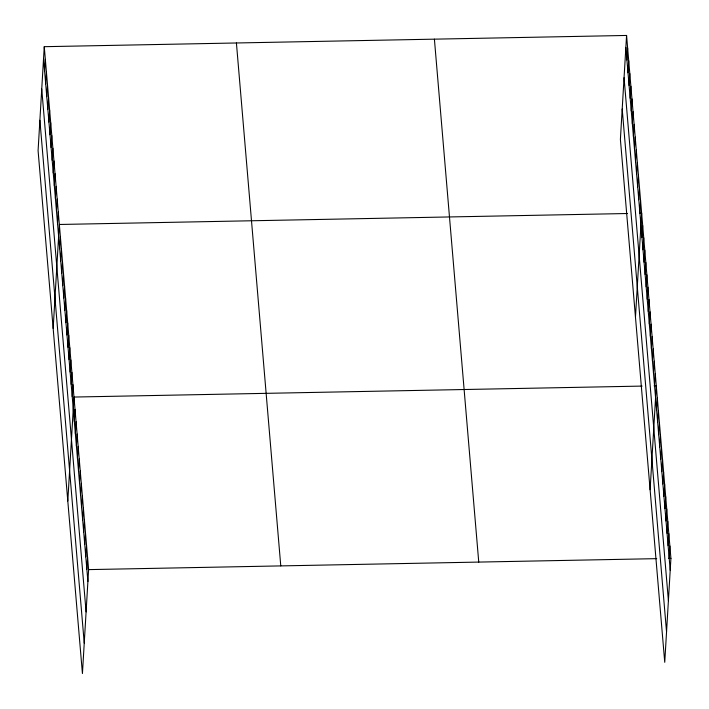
<?xml version="1.0" encoding="UTF-8"?>
<svg xmlns="http://www.w3.org/2000/svg" width="709" height="709" viewBox="0 0 709 709"><rect width="100%" height="100%" fill="white"/><g stroke="black" fill="none" stroke-linecap="round" stroke-linejoin="round"><path stroke-width="1.06" d="M44.259 46.688L38.082 150.618L82.43 673.55L88.607 569.611L44.259 46.688L626.57 35.45L670.918 558.382L664.741 662.312L620.393 139.389L626.57 35.45M44.623 71.299L45.332 59.379M45.704 83.999L46.413 72.079M46.776 96.699L47.485 84.779M47.858 109.399L48.566 97.479M48.939 122.099L49.639 110.179M50.011 134.799L50.72 122.879M51.092 147.499L51.792 135.579M52.165 160.199L52.874 148.278M53.246 172.899L53.955 160.978M54.318 185.598L55.027 173.678M55.399 198.298L56.108 186.378M56.472 210.998L57.181 199.078M57.553 223.698L58.262 211.778M53.157 328.418L59.334 224.478L627.456 213.515M59.671 248.726L60.38 236.806M60.717 261.054L61.426 249.134M61.763 273.373L62.472 261.461M62.809 285.7L63.518 273.78M63.854 298.028L64.563 286.108M64.9 310.356L65.609 298.436M65.946 322.684L66.655 310.764M66.992 335.002L67.701 323.091M68.037 347.33L68.746 335.41M69.083 359.658L69.792 347.738M70.129 371.986L70.838 360.066M71.175 384.313L71.884 372.393M72.221 396.641L72.93 384.721M67.798 500.979L73.975 397.049L642.088 386.086M74.312 421.288L75.021 409.368M75.358 433.616L76.058 421.695M76.404 445.943L77.104 434.023M77.441 458.271L78.15 446.351M78.486 470.599L79.195 458.679M79.532 482.918L80.241 471.006M80.578 495.245L81.287 483.325M81.624 507.573L82.333 495.653M82.669 519.901L83.378 507.981M83.715 532.229L84.424 520.309M84.761 544.547L85.47 532.636M85.807 556.875L86.516 544.955M86.852 569.203L87.561 557.283M626.933 60.07L627.642 48.15M628.014 72.77L628.723 60.85M629.096 85.47L629.796 73.55M630.168 98.17L630.877 86.25M631.249 110.87L631.949 98.95M632.322 123.57L633.031 111.65M633.403 136.27L634.112 124.35M634.475 148.97L635.184 137.05M635.556 161.67L636.265 149.75M636.629 174.361L637.338 162.45M637.71 187.061L638.419 175.15M638.782 199.761L639.491 187.85M639.864 212.461L640.573 200.55M635.468 317.18L641.645 213.249L639.465 213.285M641.982 237.488L642.691 225.568M643.028 249.816L643.737 237.896M644.073 262.144L644.782 250.224M645.119 274.472L645.828 262.552M646.165 286.791L646.874 274.879M647.211 299.118L647.92 287.207M648.256 311.446L648.965 299.526M649.302 323.774L650.011 311.854M650.348 336.101L651.057 324.181M651.394 348.429L652.103 336.509M652.44 360.748L653.149 348.837M653.485 373.076L654.194 361.156M654.531 385.404L655.24 373.483M650.109 489.751L656.286 385.811L654.097 385.856M656.623 410.059L657.332 398.139M657.668 422.387L658.377 410.467M658.714 434.706L659.414 422.794M659.76 447.033L660.46 435.113M660.797 459.361L661.506 447.441M661.843 471.689L662.552 459.769M662.888 484.017L663.597 472.097M663.934 496.335L664.643 484.424M664.98 508.663L665.689 496.743M666.026 520.991L666.735 509.071M667.072 533.319L667.781 521.399M668.117 545.646L668.826 533.726M669.163 557.974L669.872 546.054M88.607 569.611L656.72 558.648M668.738 558.417L670.918 558.382M625.861 47.37L670.209 570.293M624.053 77.733L668.41 600.665M622.201 109.018L666.549 631.949M434.404 39.155L478.752 562.086M236.416 42.974L280.773 565.906M43.55 58.599L87.898 581.531M41.742 88.971L86.09 611.894M39.89 120.255L84.238 643.187"/></g></svg>
